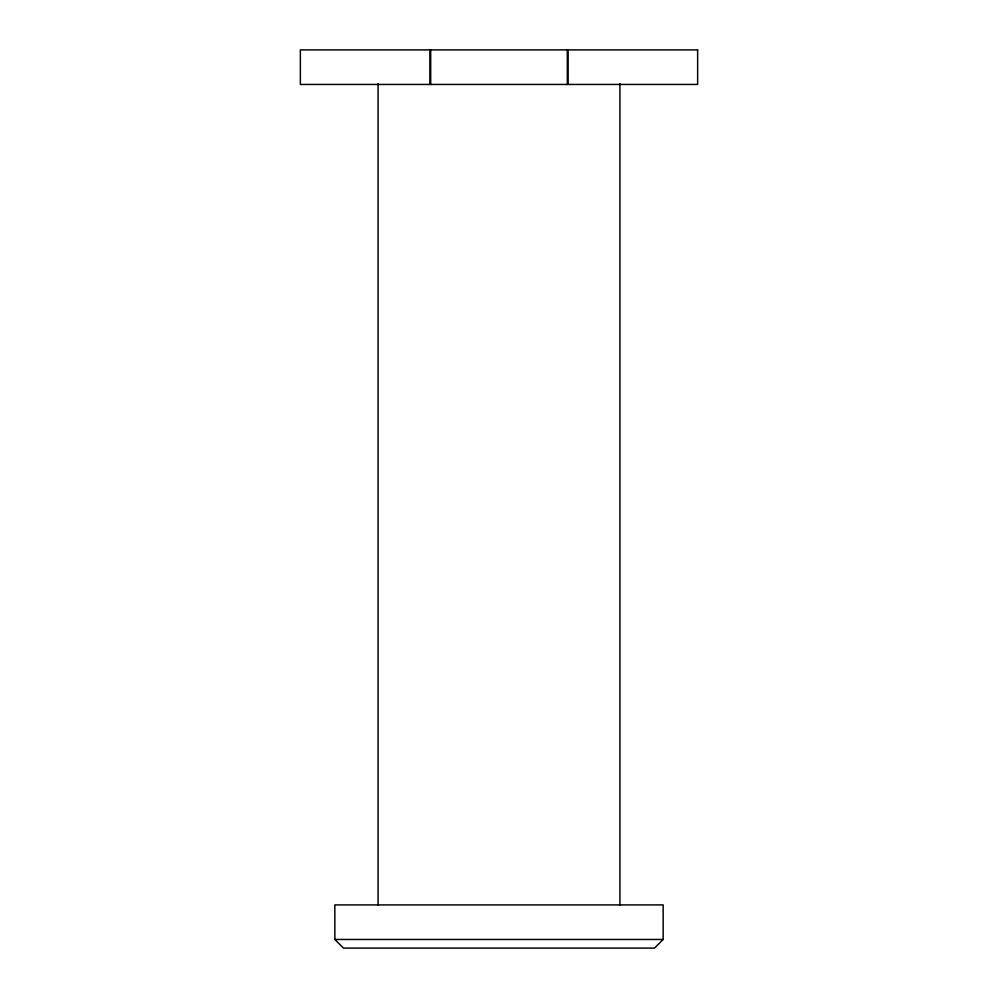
<?xml version="1.0" encoding="UTF-8"?>
<svg xmlns="http://www.w3.org/2000/svg" width="998" height="998" viewBox="0 0 998 998"><rect width="100%" height="100%" fill="white"/><g stroke="black" fill="none" stroke-linecap="round" stroke-linejoin="round"><path stroke-width="1.5" d="M663.159 939.467L654.513 948.1L343.487 948.1L334.841 939.467L334.841 904.912L663.159 904.912L663.159 939.467L334.841 939.467M619.908 83.607L619.908 904.912M568.087 49.9L568.087 84.443M567.313 49.9L567.313 84.443M430.687 49.9L430.687 84.443M429.913 49.9L429.913 84.443M378.092 83.607L378.092 904.912M697.639 49.9L300.361 49.9L300.361 84.443L697.639 84.443L697.639 49.9"/></g></svg>
